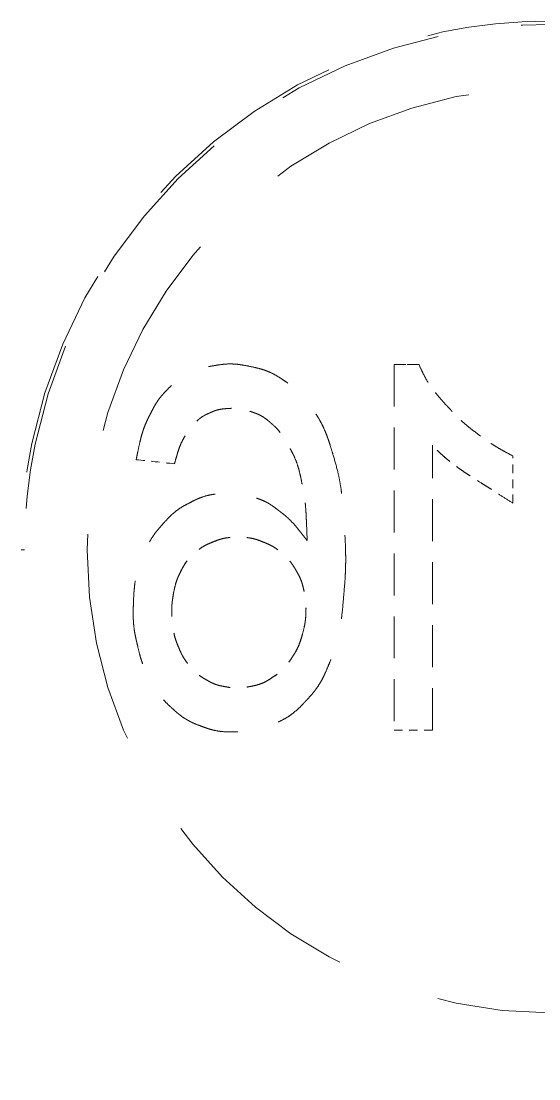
# Model space of a CAD drawing. Header units: millimetres. Extents: x 2742 to 8552, y -10326 to 2528.
# Drawn here: x 4321.88 to 4329.72, y -859.95 to -843.95 of the extents above; entities that cross this region are included whole.
import ezdxf

# ---------------------------------------------------------------- set-up
doc = ezdxf.new("R2010")
doc.units = ezdxf.units.MM
doc.linetypes.add('HIDDEN', pattern=[9.525, 6.35, -3.175])
doc.layers.add('110', color=7, linetype='Continuous', true_color=0xffffff)

msp = doc.modelspace()

# ---------------------------------------------------------------- linework, layer by layer
at = {"layer": '110', "color": 8, "linetype": 'HIDDEN', "lineweight": 18, "ltscale": 0.001}
msp.add_line((4321.934, -851.952), (4321.884, -851.952), dxfattribs=at)
at = {"layer": '110', "color": 8, "linetype": 'HIDDEN', "lineweight": 18, "ltscale": 0.5}
msp.add_circle((4329.884, -851.952), 7, dxfattribs=at)
msp.add_arc((4329.884, -851.952), 8, 270, 180, dxfattribs=at)
at = {"layer": '110', "color": 8, "linetype": 'HIDDEN', "lineweight": 18, "ltscale": 0.4}
msp.add_arc((4329.884, -851.952), 7.95, 270, 180, dxfattribs=at)
at = {"layer": '110', "color": 8, "linetype": 'HIDDEN', "lineweight": 18, "ltscale": 0.2}
for knots in [[0, 0, 0, 0, 0.007813, 0.007813, 0.015625, 0.015625, 0.019531, 0.019531, 0.023438, 0.023438, 0.027344, 0.027344, 0.03125, 0.03125, 0.035156, 0.035156, 0.039063, 0.039063, 0.042969, 0.042969, 0.046875, 0.046875, 0.050781, 0.054688, 0.054688, 0.058594, 0.058594, 0.0625, 0.0625, 0.066406, 0.066406, 0.070313, 0.070313, 0.078125, 0.078125, 0.082031, 0.082031, 0.085938, 0.085938, 0.09375, 0.09375, 0.097656, 0.097656, 0.101563, 0.101563, 0.105469, 0.105469, 0.109375, 0.109375, 0.113281, 0.113281, 0.117188, 0.117188, 0.121094, 0.121094, 0.125, 0.125, 0.132813, 0.132813, 0.140625, 0.140625, 0.144531, 0.144531, 0.148438, 0.148438, 0.15625, 0.15625, 0.164063, 0.164063, 0.167969, 0.167969, 0.171875, 0.175781, 0.175781, 0.179688, 0.179688, 0.1875, 0.1875, 0.191406, 0.191406, 0.195313, 0.195313, 0.203125, 0.203125, 0.210938, 0.210938, 0.21875, 0.21875, 0.222656, 0.222656, 0.226563, 0.226563, 0.230469, 0.230469, 0.234375, 0.234375, 0.242188, 0.242188, 0.246094, 0.246094, 0.25, 0.25, 0.257813, 0.257813, 0.261719, 0.261719, 0.265625, 0.265625, 0.273438, 0.273438, 0.28125, 0.28125, 0.296875, 0.296875, 0.304688, 0.304688, 0.3125, 0.3125, 0.320313, 0.320313, 0.328125, 0.328125, 0.34375, 0.34375, 0.359375, 0.359375, 0.367188, 0.367188, 0.375, 0.375, 0.382813, 0.382813, 0.390625, 0.390625, 0.40625, 0.40625, 0.421875, 0.421875, 0.4375, 0.4375, 0.441406, 0.441406, 0.445313, 0.445313, 0.453125, 0.453125, 0.460938, 0.460938, 0.46875, 0.46875, 0.476563, 0.476563, 0.480469, 0.480469, 0.484375, 0.484375, 0.492188, 0.492188, 0.496094, 0.496094, 0.5, 0.5, 0.507813, 0.507813, 0.511719, 0.511719, 0.515625, 0.515625, 0.523438, 0.523438, 0.53125, 0.539063, 0.539063, 0.546875, 0.546875, 0.550781, 0.550781, 0.554688, 0.554688, 0.5625, 0.5625, 0.566406, 0.566406, 0.570313, 0.570313, 0.578125, 0.578125, 0.585938, 0.589844, 0.589844, 0.59375, 0.59375, 0.601563, 0.601563, 0.609375, 0.609375, 0.613281, 0.613281, 0.617188, 0.621094, 0.621094, 0.625, 0.625, 0.632813, 0.632813, 0.640625, 0.640625, 0.644531, 0.644531, 0.648438, 0.648438, 0.652344, 0.652344, 0.65625, 0.65625, 0.664063, 0.664063, 0.671875, 0.671875, 0.675781, 0.675781, 0.679688, 0.679688, 0.683594, 0.683594, 0.6875, 0.6875, 0.695313, 0.703125, 0.703125, 0.707031, 0.707031, 0.710938, 0.710938, 0.71875, 0.71875, 0.722656, 0.722656, 0.726563, 0.730469, 0.730469, 0.734375, 0.734375, 0.742188, 0.742188, 0.746094, 0.746094, 0.75, 0.75, 0.757813, 0.757813, 0.765625, 0.765625, 0.769531, 0.769531, 0.773438, 0.773438, 0.78125, 0.78125, 0.789063, 0.789063, 0.796875, 0.796875, 0.800781, 0.800781, 0.804688, 0.804688, 0.8125, 0.8125, 0.820313, 0.820313, 0.824219, 0.824219, 0.828125, 0.828125, 0.835938, 0.835938, 0.84375, 0.84375, 0.847656, 0.847656, 0.851563, 0.851563, 0.859375, 0.859375, 0.867188, 0.867188, 0.871094, 0.871094, 0.875, 0.875, 0.878906, 0.878906, 0.882813, 0.882813, 0.890625, 0.894531, 0.894531, 0.898438, 0.898438, 0.902344, 0.902344, 0.90625, 0.90625, 0.910156, 0.910156, 0.914063, 0.914063, 0.921875, 0.921875, 0.929688, 0.929688, 0.933594, 0.933594, 0.9375, 0.941406, 0.941406, 0.945313, 0.945313, 0.953125, 0.953125, 0.957031, 0.957031, 0.960938, 0.960938, 0.964844, 0.964844, 0.96875, 0.96875, 0.972656, 0.972656, 0.976563, 0.976563, 0.984375, 0.984375, 0.992188, 0.992188, 1, 1, 1, 1], [0, 0, 0, 0, 0.007813, 0.007813, 0.015625, 0.015625, 0.019531, 0.019531, 0.023438, 0.023438, 0.027344, 0.027344, 0.03125, 0.03125, 0.035156, 0.035156, 0.039063, 0.039063, 0.042969, 0.042969, 0.046875, 0.046875, 0.050781, 0.054688, 0.054688, 0.058594, 0.058594, 0.0625, 0.0625, 0.066406, 0.066406, 0.070313, 0.070313, 0.078125, 0.078125, 0.082031, 0.082031, 0.085938, 0.085938, 0.09375, 0.09375, 0.097656, 0.097656, 0.101563, 0.101563, 0.105469, 0.105469, 0.109375, 0.109375, 0.113281, 0.113281, 0.117188, 0.117188, 0.121094, 0.121094, 0.125, 0.125, 0.132813, 0.132813, 0.140625, 0.140625, 0.144531, 0.144531, 0.148438, 0.148438, 0.15625, 0.15625, 0.164063, 0.164063, 0.167969, 0.167969, 0.171875, 0.175781, 0.175781, 0.179688, 0.179688, 0.1875, 0.1875, 0.191406, 0.191406, 0.195313, 0.195313, 0.203125, 0.203125, 0.210938, 0.210938, 0.21875, 0.21875, 0.222656, 0.222656, 0.226563, 0.226563, 0.230469, 0.230469, 0.234375, 0.234375, 0.242188, 0.242188, 0.246094, 0.246094, 0.25, 0.25, 0.257813, 0.257813, 0.261719, 0.261719, 0.265625, 0.265625, 0.273438, 0.273438, 0.28125, 0.28125, 0.296875, 0.296875, 0.304688, 0.304688, 0.3125, 0.3125, 0.320313, 0.320313, 0.328125, 0.328125, 0.34375, 0.34375, 0.359375, 0.359375, 0.367188, 0.367188, 0.375, 0.375, 0.382813, 0.382813, 0.390625, 0.390625, 0.40625, 0.40625, 0.421875, 0.421875, 0.4375, 0.4375, 0.441406, 0.441406, 0.445313, 0.445313, 0.453125, 0.453125, 0.460938, 0.460938, 0.46875, 0.46875, 0.476563, 0.476563, 0.480469, 0.480469, 0.484375, 0.484375, 0.492188, 0.492188, 0.496094, 0.496094, 0.5, 0.5, 0.507813, 0.507813, 0.511719, 0.511719, 0.515625, 0.515625, 0.523438, 0.523438, 0.53125, 0.539063, 0.539063, 0.546875, 0.546875, 0.550781, 0.550781, 0.554688, 0.554688, 0.5625, 0.5625, 0.566406, 0.566406, 0.570313, 0.570313, 0.578125, 0.578125, 0.585938, 0.589844, 0.589844, 0.59375, 0.59375, 0.601563, 0.601563, 0.609375, 0.609375, 0.613281, 0.613281, 0.617188, 0.621094, 0.621094, 0.625, 0.625, 0.632812, 0.632812, 0.640625, 0.640625, 0.644531, 0.644531, 0.648437, 0.648437, 0.652344, 0.652344, 0.65625, 0.65625, 0.664063, 0.664063, 0.671875, 0.671875, 0.675781, 0.675781, 0.679688, 0.679688, 0.683594, 0.683594, 0.6875, 0.6875, 0.695313, 0.703125, 0.703125, 0.707031, 0.707031, 0.710938, 0.710938, 0.71875, 0.71875, 0.722656, 0.722656, 0.726563, 0.730469, 0.730469, 0.734375, 0.734375, 0.742188, 0.742188, 0.746094, 0.746094, 0.75, 0.75, 0.757813, 0.757813, 0.765625, 0.765625, 0.769531, 0.769531, 0.773438, 0.773438, 0.78125, 0.78125, 0.789062, 0.789062, 0.796875, 0.796875, 0.800781, 0.800781, 0.804687, 0.804687, 0.8125, 0.8125, 0.820312, 0.820312, 0.824219, 0.824219, 0.828125, 0.828125, 0.835937, 0.835937, 0.84375, 0.84375, 0.847656, 0.847656, 0.851562, 0.851562, 0.859375, 0.859375, 0.867187, 0.867187, 0.871094, 0.871094, 0.875, 0.875, 0.878906, 0.878906, 0.882812, 0.882812, 0.890625, 0.894531, 0.894531, 0.898437, 0.898437, 0.902344, 0.902344, 0.90625, 0.90625, 0.910156, 0.910156, 0.914062, 0.914062, 0.921875, 0.921875, 0.929687, 0.929687, 0.933594, 0.933594, 0.9375, 0.941406, 0.941406, 0.945312, 0.945312, 0.953125, 0.953125, 0.957031, 0.957031, 0.960937, 0.960937, 0.964844, 0.964844, 0.96875, 0.96875, 0.972656, 0.972656, 0.976563, 0.976563, 0.984375, 0.984375, 0.992188, 0.992188, 1, 1, 1, 1]]:
    msp.add_open_spline([(4323.625, -850.587), (4323.634, -850.543), (4323.643, -850.499), (4323.661, -850.411), (4323.671, -850.367), (4323.687, -850.301), (4323.692, -850.279), (4323.703, -850.235), (4323.709, -850.214), (4323.722, -850.171), (4323.729, -850.149), (4323.743, -850.107), (4323.751, -850.086), (4323.768, -850.045), (4323.776, -850.025), (4323.795, -849.985), (4323.804, -849.965), (4323.824, -849.925), (4323.834, -849.906), (4323.854, -849.866), (4323.865, -849.847), (4323.885, -849.807), (4323.906, -849.769), (4323.929, -849.731), (4323.954, -849.694), (4323.967, -849.675), (4323.993, -849.64), (4324.007, -849.623), (4324.036, -849.59), (4324.051, -849.574), (4324.081, -849.543), (4324.096, -849.527), (4324.141, -849.481), (4324.172, -849.45), (4324.222, -849.408), (4324.239, -849.395), (4324.274, -849.37), (4324.292, -849.358), (4324.346, -849.325), (4324.383, -849.306), (4324.439, -849.279), (4324.458, -849.269), (4324.496, -849.251), (4324.514, -849.243), (4324.552, -849.226), (4324.572, -849.219), (4324.611, -849.206), (4324.63, -849.2), (4324.67, -849.189), (4324.69, -849.184), (4324.73, -849.176), (4324.75, -849.173), (4324.791, -849.166), (4324.811, -849.163), (4324.851, -849.156), (4324.871, -849.153), (4324.932, -849.144), (4324.972, -849.14), (4325.052, -849.137), (4325.092, -849.138), (4325.152, -849.142), (4325.172, -849.144), (4325.211, -849.15), (4325.231, -849.153), (4325.289, -849.163), (4325.328, -849.171), (4325.405, -849.187), (4325.443, -849.195), (4325.5, -849.21), (4325.519, -849.215), (4325.556, -849.227), (4325.593, -849.239), (4325.629, -849.254), (4325.665, -849.27), (4325.683, -849.278), (4325.735, -849.305), (4325.769, -849.325), (4325.818, -849.357), (4325.834, -849.367), (4325.866, -849.389), (4325.882, -849.399), (4325.931, -849.432), (4325.962, -849.454), (4326.024, -849.501), (4326.053, -849.527), (4326.109, -849.582), (4326.136, -849.611), (4326.174, -849.657), (4326.187, -849.673), (4326.211, -849.705), (4326.223, -849.721), (4326.246, -849.753), (4326.258, -849.769), (4326.282, -849.802), (4326.293, -849.818), (4326.328, -849.867), (4326.351, -849.901), (4326.383, -849.952), (4326.394, -849.969), (4326.414, -850.005), (4326.424, -850.023), (4326.452, -850.077), (4326.47, -850.115), (4326.494, -850.173), (4326.502, -850.193), (4326.517, -850.232), (4326.524, -850.252), (4326.545, -850.312), (4326.558, -850.353), (4326.583, -850.434), (4326.596, -850.475), (4326.633, -850.598), (4326.657, -850.681), (4326.688, -850.808), (4326.697, -850.851), (4326.714, -850.939), (4326.721, -850.983), (4326.734, -851.072), (4326.74, -851.117), (4326.749, -851.207), (4326.754, -851.252), (4326.765, -851.388), (4326.771, -851.479), (4326.783, -851.662), (4326.789, -851.754), (4326.795, -851.892), (4326.797, -851.938), (4326.798, -852.031), (4326.799, -852.077), (4326.798, -852.17), (4326.797, -852.217), (4326.793, -852.309), (4326.791, -852.355), (4326.782, -852.491), (4326.774, -852.582), (4326.758, -852.762), (4326.751, -852.851), (4326.73, -853.029), (4326.717, -853.117), (4326.696, -853.226), (4326.691, -853.247), (4326.681, -853.29), (4326.676, -853.311), (4326.659, -853.374), (4326.646, -853.416), (4326.618, -853.496), (4326.603, -853.536), (4326.572, -853.614), (4326.556, -853.653), (4326.524, -853.73), (4326.508, -853.769), (4326.482, -853.826), (4326.474, -853.845), (4326.455, -853.883), (4326.446, -853.901), (4326.416, -853.956), (4326.395, -853.99), (4326.361, -854.04), (4326.349, -854.057), (4326.325, -854.089), (4326.312, -854.104), (4326.274, -854.15), (4326.247, -854.179), (4326.207, -854.223), (4326.193, -854.238), (4326.166, -854.267), (4326.152, -854.281), (4326.111, -854.324), (4326.082, -854.352), (4326.023, -854.404), (4325.962, -854.453), (4325.897, -854.494), (4325.828, -854.53), (4325.793, -854.547), (4325.739, -854.57), (4325.721, -854.577), (4325.685, -854.592), (4325.667, -854.6), (4325.612, -854.622), (4325.576, -854.636), (4325.52, -854.655), (4325.502, -854.661), (4325.464, -854.671), (4325.445, -854.676), (4325.388, -854.688), (4325.35, -854.694), (4325.272, -854.702), (4325.212, -854.704), (4325.152, -854.704), (4325.112, -854.704), (4325.092, -854.704), (4325.032, -854.704), (4324.992, -854.703), (4324.912, -854.698), (4324.872, -854.693), (4324.813, -854.681), (4324.793, -854.677), (4324.754, -854.666), (4324.714, -854.655), (4324.675, -854.641), (4324.636, -854.627), (4324.616, -854.619), (4324.557, -854.598), (4324.518, -854.583), (4324.442, -854.548), (4324.406, -854.528), (4324.352, -854.494), (4324.334, -854.483), (4324.299, -854.457), (4324.282, -854.444), (4324.248, -854.416), (4324.232, -854.402), (4324.199, -854.373), (4324.182, -854.358), (4324.133, -854.313), (4324.101, -854.284), (4324.04, -854.22), (4324.012, -854.186), (4323.973, -854.133), (4323.96, -854.114), (4323.935, -854.077), (4323.923, -854.058), (4323.9, -854.019), (4323.888, -853.999), (4323.865, -853.961), (4323.854, -853.941), (4323.82, -853.883), (4323.776, -853.804), (4323.741, -853.721), (4323.718, -853.658), (4323.71, -853.637), (4323.697, -853.594), (4323.69, -853.572), (4323.672, -853.507), (4323.662, -853.463), (4323.646, -853.396), (4323.641, -853.374), (4323.63, -853.33), (4323.62, -853.286), (4323.611, -853.241), (4323.603, -853.197), (4323.599, -853.175), (4323.59, -853.108), (4323.586, -853.063), (4323.582, -852.997), (4323.581, -852.974), (4323.58, -852.93), (4323.581, -852.907), (4323.581, -852.84), (4323.583, -852.795), (4323.586, -852.706), (4323.588, -852.661), (4323.592, -852.594), (4323.594, -852.572), (4323.598, -852.527), (4323.6, -852.504), (4323.609, -852.437), (4323.616, -852.394), (4323.635, -852.307), (4323.646, -852.265), (4323.674, -852.182), (4323.689, -852.141), (4323.714, -852.08), (4323.723, -852.06), (4323.74, -852.02), (4323.748, -852), (4323.774, -851.939), (4323.792, -851.899), (4323.831, -851.822), (4323.853, -851.785), (4323.888, -851.732), (4323.9, -851.715), (4323.925, -851.681), (4323.939, -851.664), (4323.979, -851.615), (4324.007, -851.584), (4324.064, -851.521), (4324.092, -851.489), (4324.136, -851.444), (4324.151, -851.43), (4324.182, -851.402), (4324.198, -851.388), (4324.246, -851.35), (4324.279, -851.326), (4324.349, -851.283), (4324.385, -851.264), (4324.44, -851.236), (4324.458, -851.227), (4324.494, -851.208), (4324.512, -851.199), (4324.549, -851.182), (4324.568, -851.174), (4324.605, -851.159), (4324.624, -851.152), (4324.68, -851.133), (4324.738, -851.119), (4324.797, -851.11), (4324.837, -851.105), (4324.857, -851.103), (4324.896, -851.1), (4324.916, -851.098), (4324.956, -851.095), (4324.976, -851.093), (4325.015, -851.091), (4325.035, -851.09), (4325.074, -851.09), (4325.094, -851.091), (4325.153, -851.094), (4325.192, -851.1), (4325.269, -851.116), (4325.308, -851.127), (4325.365, -851.143), (4325.385, -851.149), (4325.423, -851.16), (4325.461, -851.172), (4325.498, -851.185), (4325.536, -851.2), (4325.554, -851.208), (4325.608, -851.234), (4325.643, -851.254), (4325.695, -851.288), (4325.711, -851.3), (4325.745, -851.325), (4325.761, -851.338), (4325.794, -851.363), (4325.811, -851.376), (4325.843, -851.401), (4325.86, -851.414), (4325.892, -851.44), (4325.907, -851.454), (4325.938, -851.482), (4325.953, -851.497), (4325.998, -851.542), (4326.026, -851.573), (4326.081, -851.639), (4326.108, -851.673), (4326.162, -851.741), (4326.188, -851.775), (4326.215, -851.81)], degree=3, knots=knots, dxfattribs=at)
at = {"layer": '110', "color": 8, "linetype": 'HIDDEN', "lineweight": 18, "ltscale": 0.01}
msp.add_open_spline([(4327.531, -849.146), (4327.656, -849.146), (4327.781, -849.146), (4327.908, -849.146)], degree=3, dxfattribs=at)
msp.add_open_spline([(4327.908, -849.146), (4327.844, -849.146), (4327.781, -849.146), (4327.656, -849.146), (4327.593, -849.146), (4327.531, -849.146)], degree=3, knots=[0, 0, 0, 0, 0.5, 0.5, 1, 1, 1, 1], dxfattribs=at)
at = {"layer": '110', "color": 8, "linetype": 'HIDDEN', "lineweight": 18, "ltscale": 0.1}
for points, knots in [([(4327.531, -849.146), (4327.531, -849.256), (4327.531, -849.366), (4327.531, -849.588), (4327.531, -849.699), (4327.531, -849.924), (4327.531, -850.037), (4327.531, -850.265), (4327.531, -850.379), (4327.531, -850.724), (4327.531, -850.956), (4327.531, -851.31), (4327.531, -851.429), (4327.531, -851.67), (4327.531, -851.791), (4327.531, -851.944), (4327.531, -851.975), (4327.531, -852.036), (4327.531, -852.067), (4327.531, -852.158), (4327.531, -852.218), (4327.531, -852.399), (4327.531, -852.518), (4327.531, -852.872), (4327.531, -853.103), (4327.531, -853.447), (4327.531, -853.674), (4327.531, -853.899), (4327.531, -854.123), (4327.531, -854.235), (4327.531, -854.457), (4327.531, -854.567), (4327.531, -854.677)], [0, 0, 0, 0, 0.0625, 0.0625, 0.125, 0.125, 0.1875, 0.1875, 0.25, 0.25, 0.375, 0.375, 0.4375, 0.4375, 0.5, 0.5, 0.515625, 0.515625, 0.53125, 0.53125, 0.5625, 0.5625, 0.625, 0.625, 0.75, 0.75, 0.8125, 0.875, 0.875, 0.9375, 0.9375, 1, 1, 1, 1]), ([(4327.531, -849.146), (4327.531, -849.256), (4327.531, -849.366), (4327.531, -849.587), (4327.531, -849.698), (4327.531, -849.866), (4327.531, -849.923), (4327.531, -850.036), (4327.531, -850.092), (4327.531, -850.263), (4327.531, -850.377), (4327.531, -850.722), (4327.531, -850.954), (4327.531, -851.308), (4327.531, -851.427), (4327.531, -851.667), (4327.531, -851.788), (4327.531, -851.941), (4327.531, -851.971), (4327.531, -852.032), (4327.531, -852.063), (4327.531, -852.154), (4327.531, -852.214), (4327.531, -852.395), (4327.531, -852.514), (4327.531, -852.868), (4327.531, -853.1), (4327.531, -853.445), (4327.531, -853.559), (4327.531, -853.786), (4327.531, -853.898), (4327.531, -854.123), (4327.531, -854.235), (4327.531, -854.457), (4327.531, -854.567), (4327.531, -854.677)], [0, 0, 0, 0, 0.0625, 0.0625, 0.125, 0.125, 0.15625, 0.15625, 0.1875, 0.1875, 0.25, 0.25, 0.375, 0.375, 0.4375, 0.4375, 0.5, 0.5, 0.515625, 0.515625, 0.53125, 0.53125, 0.5625, 0.5625, 0.625, 0.625, 0.75, 0.75, 0.8125, 0.8125, 0.875, 0.875, 0.9375, 0.9375, 1, 1, 1, 1]), ([(4328.114, -854.677), (4328.114, -854.593), (4328.114, -854.508), (4328.114, -854.338), (4328.114, -854.253), (4328.114, -853.996), (4328.114, -853.824), (4328.114, -853.563), (4328.114, -853.475), (4328.114, -853.299), (4328.114, -853.21), (4328.114, -853.031), (4328.114, -852.941), (4328.114, -852.804), (4328.114, -852.758), (4328.114, -852.665), (4328.114, -852.619), (4328.114, -852.48), (4328.114, -852.387), (4328.114, -852.2), (4328.114, -852.107), (4328.114, -851.919), (4328.114, -851.825), (4328.114, -851.684), (4328.114, -851.637), (4328.114, -851.566), (4328.114, -851.542), (4328.114, -851.495), (4328.114, -851.472), (4328.114, -851.261), (4328.114, -851.079), (4328.114, -850.809), (4328.114, -850.72), (4328.114, -850.543), (4328.114, -850.456), (4328.114, -850.368)], [0, 0, 0, 0, 0.0625, 0.0625, 0.125, 0.125, 0.25, 0.25, 0.3125, 0.3125, 0.375, 0.375, 0.4375, 0.4375, 0.46875, 0.46875, 0.5, 0.5, 0.5625, 0.5625, 0.625, 0.625, 0.6875, 0.6875, 0.71875, 0.71875, 0.734375, 0.734375, 0.75, 0.75, 0.875, 0.875, 0.9375, 0.9375, 1, 1, 1, 1]), ([(4328.114, -854.677), (4328.114, -854.508), (4328.114, -854.339), (4328.114, -854.082), (4328.114, -853.996), (4328.114, -853.823), (4328.114, -853.736), (4328.114, -853.562), (4328.114, -853.474), (4328.114, -853.298), (4328.114, -853.12), (4328.114, -852.94), (4328.114, -852.758), (4328.114, -852.666), (4328.114, -852.55), (4328.114, -852.526), (4328.114, -852.48), (4328.114, -852.456), (4328.114, -852.385), (4328.114, -852.338), (4328.114, -852.197), (4328.114, -852.103), (4328.114, -851.916), (4328.114, -851.822), (4328.114, -851.635), (4328.114, -851.542), (4328.114, -851.402), (4328.114, -851.355), (4328.114, -851.285), (4328.114, -851.262), (4328.114, -851.215), (4328.114, -851.1), (4328.114, -850.986), (4328.114, -850.807), (4328.114, -850.718), (4328.114, -850.542), (4328.114, -850.455), (4328.114, -850.368)], [0, 0, 0, 0, 0.125, 0.125, 0.1875, 0.1875, 0.25, 0.25, 0.3125, 0.3125, 0.375, 0.4375, 0.4375, 0.5, 0.5, 0.515625, 0.515625, 0.53125, 0.53125, 0.5625, 0.5625, 0.625, 0.625, 0.6875, 0.6875, 0.75, 0.75, 0.78125, 0.78125, 0.796875, 0.796875, 0.8125, 0.875, 0.875, 0.9375, 0.9375, 1, 1, 1, 1])]:
    msp.add_open_spline(points, degree=3, knots=knots, dxfattribs=at)
at = {"layer": '110', "color": 8, "linetype": 'HIDDEN', "lineweight": 18, "ltscale": 0.06}
msp.add_open_spline([(4329.328, -850.528), (4329.289, -850.508), (4329.25, -850.487), (4329.173, -850.446), (4329.136, -850.424), (4329.08, -850.391), (4329.062, -850.38), (4329.025, -850.357), (4329.007, -850.346), (4328.954, -850.31), (4328.919, -850.286), (4328.85, -850.236), (4328.816, -850.211), (4328.749, -850.16), (4328.715, -850.135), (4328.649, -850.082), (4328.617, -850.055), (4328.555, -850), (4328.525, -849.971), (4328.465, -849.913), (4328.422, -849.867), (4328.38, -849.822), (4328.351, -849.792), (4328.337, -849.777), (4328.294, -849.731), (4328.266, -849.7), (4328.212, -849.638), (4328.185, -849.606), (4328.145, -849.558), (4328.133, -849.542), (4328.108, -849.509), (4328.095, -849.492), (4328.06, -849.441), (4328.038, -849.405), (4327.998, -849.333), (4327.978, -849.297), (4327.942, -849.222), (4327.924, -849.184), (4327.908, -849.146)], degree=3, knots=[0, 0, 0, 0, 0.0625, 0.0625, 0.125, 0.125, 0.15625, 0.15625, 0.1875, 0.1875, 0.25, 0.25, 0.3125, 0.3125, 0.375, 0.375, 0.4375, 0.4375, 0.5, 0.5, 0.5625, 0.59375, 0.59375, 0.625, 0.625, 0.6875, 0.6875, 0.75, 0.75, 0.78125, 0.78125, 0.8125, 0.8125, 0.875, 0.875, 0.9375, 0.9375, 1, 1, 1, 1], dxfattribs=at)
at = {"layer": '110', "color": 8, "linetype": 'HIDDEN', "lineweight": 18, "ltscale": 0.09}
msp.add_open_spline([(4326.215, -851.81), (4326.212, -851.722), (4326.209, -851.634), (4326.203, -851.503), (4326.201, -851.459), (4326.197, -851.372), (4326.194, -851.328), (4326.186, -851.242), (4326.181, -851.199), (4326.17, -851.114), (4326.163, -851.071), (4326.146, -850.988), (4326.137, -850.947), (4326.12, -850.864), (4326.111, -850.822), (4326.096, -850.761), (4326.091, -850.741), (4326.08, -850.702), (4326.074, -850.682), (4326.055, -850.624), (4326.04, -850.587), (4326.008, -850.514), (4325.99, -850.479), (4325.962, -850.427), (4325.952, -850.41), (4325.933, -850.375), (4325.923, -850.358), (4325.893, -850.307), (4325.874, -850.273), (4325.831, -850.208), (4325.809, -850.177), (4325.773, -850.133), (4325.76, -850.119), (4325.734, -850.093), (4325.72, -850.08), (4325.692, -850.054), (4325.678, -850.042), (4325.65, -850.017), (4325.635, -850.005), (4325.607, -849.981), (4325.592, -849.969), (4325.562, -849.948), (4325.547, -849.938), (4325.515, -849.92), (4325.499, -849.912), (4325.466, -849.896), (4325.45, -849.89), (4325.415, -849.877), (4325.398, -849.871), (4325.364, -849.859), (4325.346, -849.853), (4325.311, -849.842), (4325.294, -849.837), (4325.258, -849.827), (4325.24, -849.823), (4325.186, -849.812), (4325.15, -849.808), (4325.076, -849.808), (4325.038, -849.81), (4324.982, -849.814), (4324.963, -849.816), (4324.925, -849.82), (4324.907, -849.823), (4324.87, -849.83), (4324.851, -849.835), (4324.814, -849.847), (4324.796, -849.854), (4324.769, -849.866), (4324.759, -849.87), (4324.741, -849.878), (4324.732, -849.882), (4324.705, -849.894), (4324.687, -849.902), (4324.652, -849.921), (4324.634, -849.931), (4324.609, -849.948), (4324.601, -849.954), (4324.585, -849.966), (4324.577, -849.973), (4324.561, -849.987), (4324.553, -849.994), (4324.538, -850.008), (4324.53, -850.015), (4324.507, -850.037), (4324.492, -850.051), (4324.463, -850.082), (4324.449, -850.098), (4324.424, -850.132), (4324.412, -850.15), (4324.389, -850.187), (4324.378, -850.206), (4324.356, -850.243), (4324.345, -850.262), (4324.325, -850.3), (4324.315, -850.32), (4324.297, -850.359), (4324.289, -850.379), (4324.274, -850.42), (4324.267, -850.44), (4324.254, -850.481), (4324.248, -850.502), (4324.229, -850.564), (4324.217, -850.606), (4324.206, -850.648)], degree=3, knots=[0, 0, 0, 0, 0.0625, 0.0625, 0.09375, 0.09375, 0.125, 0.125, 0.15625, 0.15625, 0.1875, 0.1875, 0.21875, 0.21875, 0.25, 0.25, 0.265625, 0.265625, 0.28125, 0.28125, 0.3125, 0.3125, 0.34375, 0.34375, 0.359375, 0.359375, 0.375, 0.375, 0.40625, 0.40625, 0.4375, 0.4375, 0.453125, 0.453125, 0.46875, 0.46875, 0.484375, 0.484375, 0.5, 0.5, 0.515625, 0.515625, 0.53125, 0.53125, 0.546875, 0.546875, 0.5625, 0.5625, 0.578125, 0.578125, 0.59375, 0.59375, 0.609375, 0.609375, 0.625, 0.625, 0.65625, 0.65625, 0.6875, 0.6875, 0.703125, 0.703125, 0.71875, 0.71875, 0.734375, 0.734375, 0.75, 0.75, 0.757813, 0.757813, 0.765625, 0.765625, 0.78125, 0.78125, 0.796875, 0.796875, 0.804688, 0.804688, 0.8125, 0.8125, 0.820313, 0.820313, 0.828125, 0.828125, 0.84375, 0.84375, 0.859375, 0.859375, 0.875, 0.875, 0.890625, 0.890625, 0.90625, 0.90625, 0.921875, 0.921875, 0.9375, 0.9375, 0.953125, 0.953125, 0.96875, 0.96875, 1, 1, 1, 1], dxfattribs=at)
msp.add_open_spline([(4326.215, -851.81), (4326.212, -851.722), (4326.209, -851.634), (4326.203, -851.503), (4326.201, -851.459), (4326.197, -851.372), (4326.194, -851.328), (4326.186, -851.242), (4326.181, -851.199), (4326.17, -851.114), (4326.163, -851.071), (4326.146, -850.988), (4326.137, -850.947), (4326.12, -850.864), (4326.111, -850.822), (4326.096, -850.761), (4326.091, -850.741), (4326.08, -850.702), (4326.074, -850.682), (4326.055, -850.624), (4326.04, -850.587), (4326.008, -850.514), (4325.99, -850.479), (4325.962, -850.427), (4325.952, -850.41), (4325.933, -850.375), (4325.923, -850.358), (4325.893, -850.307), (4325.874, -850.273), (4325.831, -850.208), (4325.809, -850.177), (4325.773, -850.133), (4325.76, -850.119), (4325.734, -850.093), (4325.72, -850.08), (4325.692, -850.054), (4325.678, -850.042), (4325.65, -850.017), (4325.635, -850.005), (4325.607, -849.981), (4325.592, -849.969), (4325.562, -849.948), (4325.547, -849.938), (4325.515, -849.92), (4325.499, -849.912), (4325.466, -849.896), (4325.45, -849.89), (4325.415, -849.877), (4325.398, -849.871), (4325.364, -849.859), (4325.346, -849.853), (4325.311, -849.842), (4325.294, -849.837), (4325.258, -849.827), (4325.24, -849.823), (4325.186, -849.812), (4325.15, -849.808), (4325.076, -849.808), (4325.038, -849.81), (4324.982, -849.814), (4324.963, -849.816), (4324.925, -849.82), (4324.907, -849.823), (4324.87, -849.83), (4324.851, -849.835), (4324.814, -849.847), (4324.796, -849.854), (4324.769, -849.866), (4324.759, -849.87), (4324.741, -849.878), (4324.732, -849.882), (4324.705, -849.894), (4324.687, -849.902), (4324.652, -849.921), (4324.634, -849.931), (4324.609, -849.948), (4324.601, -849.954), (4324.585, -849.966), (4324.577, -849.973), (4324.561, -849.987), (4324.553, -849.994), (4324.538, -850.008), (4324.53, -850.015), (4324.507, -850.037), (4324.492, -850.051), (4324.463, -850.082), (4324.449, -850.098), (4324.424, -850.132), (4324.412, -850.15), (4324.389, -850.187), (4324.378, -850.206), (4324.356, -850.243), (4324.345, -850.262), (4324.325, -850.3), (4324.315, -850.32), (4324.297, -850.359), (4324.289, -850.379), (4324.274, -850.42), (4324.267, -850.44), (4324.254, -850.481), (4324.248, -850.502), (4324.229, -850.564), (4324.217, -850.606), (4324.206, -850.648)], degree=3, knots=[0, 0, 0, 0, 0.0625, 0.0625, 0.09375, 0.09375, 0.125, 0.125, 0.15625, 0.15625, 0.1875, 0.1875, 0.21875, 0.21875, 0.25, 0.25, 0.265625, 0.265625, 0.28125, 0.28125, 0.3125, 0.3125, 0.34375, 0.34375, 0.359375, 0.359375, 0.375, 0.375, 0.40625, 0.40625, 0.4375, 0.4375, 0.453125, 0.453125, 0.46875, 0.46875, 0.484375, 0.484375, 0.5, 0.5, 0.515625, 0.515625, 0.53125, 0.53125, 0.546875, 0.546875, 0.5625, 0.5625, 0.578125, 0.578125, 0.59375, 0.59375, 0.609375, 0.609375, 0.625, 0.625, 0.65625, 0.65625, 0.6875, 0.6875, 0.703125, 0.703125, 0.71875, 0.71875, 0.734375, 0.734375, 0.75, 0.75, 0.757813, 0.757813, 0.765625, 0.765625, 0.78125, 0.78125, 0.796875, 0.796875, 0.804688, 0.804688, 0.8125, 0.8125, 0.820313, 0.820313, 0.828125, 0.828125, 0.84375, 0.84375, 0.859375, 0.859375, 0.875, 0.875, 0.890625, 0.890625, 0.90625, 0.90625, 0.921875, 0.921875, 0.9375, 0.9375, 0.953125, 0.953125, 0.96875, 0.96875, 1, 1, 1, 1], dxfattribs=at)
at = {"layer": '110', "color": 8, "linetype": 'HIDDEN', "lineweight": 18, "ltscale": 0.04}
msp.add_open_spline([(4329.328, -851.242), (4329.274, -851.208), (4329.221, -851.174), (4329.115, -851.107), (4329.063, -851.073), (4328.983, -851.022), (4328.957, -851.005), (4328.904, -850.972), (4328.877, -850.955), (4328.798, -850.904), (4328.745, -850.871), (4328.667, -850.82), (4328.64, -850.803), (4328.588, -850.769), (4328.562, -850.752), (4328.511, -850.715), (4328.486, -850.697), (4328.436, -850.659), (4328.412, -850.641), (4328.362, -850.603), (4328.338, -850.583), (4328.291, -850.542), (4328.268, -850.521), (4328.222, -850.48), (4328.199, -850.459), (4328.155, -850.415), (4328.134, -850.392), (4328.114, -850.368)], degree=3, knots=[0, 0, 0, 0, 0.125, 0.125, 0.25, 0.25, 0.3125, 0.3125, 0.375, 0.375, 0.5, 0.5, 0.5625, 0.5625, 0.625, 0.625, 0.6875, 0.6875, 0.75, 0.75, 0.8125, 0.8125, 0.875, 0.875, 0.9375, 0.9375, 1, 1, 1, 1], dxfattribs=at)
at = {"layer": '110', "color": 8, "linetype": 'HIDDEN', "lineweight": 18, "ltscale": 0.02}
for points, knots in [([(4329.328, -851.242), (4329.328, -851.181), (4329.328, -851.121), (4329.328, -851.001), (4329.328, -850.942), (4329.328, -850.763), (4329.328, -850.646), (4329.328, -850.528)], [0, 0, 0, 0, 0.25, 0.25, 0.5, 0.5, 1, 1, 1, 1]), ([(4329.328, -851.242), (4329.328, -851.181), (4329.328, -851.121), (4329.328, -851.001), (4329.328, -850.942), (4329.328, -850.763), (4329.328, -850.646), (4329.328, -850.528)], [0, 0, 0, 0, 0.25, 0.25, 0.5, 0.5, 1, 1, 1, 1]), ([(4327.531, -854.677), (4327.627, -854.677), (4327.724, -854.677), (4327.918, -854.677), (4328.016, -854.677), (4328.114, -854.677)], [0, 0, 0, 0, 0.5, 0.5, 1, 1, 1, 1]), ([(4328.114, -854.677), (4328.065, -854.677), (4328.016, -854.677), (4327.918, -854.677), (4327.772, -854.677), (4327.627, -854.677), (4327.531, -854.677)], [0, 0, 0, 0, 0.25, 0.25, 0.5, 1, 1, 1, 1])]:
    msp.add_open_spline(points, degree=3, knots=knots, dxfattribs=at)
msp.add_open_spline([(4324.206, -850.648), (4324.012, -850.627), (4323.818, -850.607), (4323.625, -850.587)], degree=3, dxfattribs=at)
at = {"layer": '110', "color": 8, "linetype": 'HIDDEN', "lineweight": 18, "ltscale": 0.08}
for points, knots in [([(4324.197, -852.58), (4324.204, -852.542), (4324.212, -852.505), (4324.228, -852.449), (4324.239, -852.413), (4324.253, -852.378), (4324.268, -852.344), (4324.276, -852.327), (4324.292, -852.293), (4324.301, -852.276), (4324.326, -852.226), (4324.344, -852.193), (4324.384, -852.131), (4324.406, -852.103), (4324.454, -852.05), (4324.481, -852.026), (4324.521, -851.991), (4324.535, -851.979), (4324.562, -851.956), (4324.576, -851.944), (4324.618, -851.913), (4324.647, -851.895), (4324.708, -851.863), (4324.739, -851.85), (4324.803, -851.825), (4324.834, -851.812), (4324.883, -851.795), (4324.899, -851.79), (4324.931, -851.781), (4324.948, -851.777), (4324.997, -851.768), (4325.03, -851.764), (4325.096, -851.76), (4325.129, -851.76), (4325.178, -851.76), (4325.195, -851.76), (4325.228, -851.761), (4325.244, -851.761), (4325.278, -851.762), (4325.294, -851.764), (4325.327, -851.767), (4325.359, -851.772), (4325.391, -851.778), (4325.423, -851.786), (4325.439, -851.791), (4325.486, -851.806), (4325.517, -851.819), (4325.579, -851.844), (4325.61, -851.856), (4325.656, -851.877), (4325.67, -851.885), (4325.7, -851.901), (4325.714, -851.91), (4325.742, -851.929), (4325.756, -851.938), (4325.783, -851.959), (4325.796, -851.97), (4325.822, -851.993), (4325.835, -852.004), (4325.861, -852.028), (4325.874, -852.039), (4325.899, -852.063), (4325.912, -852.076), (4325.936, -852.101), (4325.948, -852.114), (4325.97, -852.141), (4325.981, -852.156), (4326.001, -852.185), (4326.011, -852.201), (4326.03, -852.232), (4326.039, -852.248), (4326.057, -852.28), (4326.067, -852.296), (4326.085, -852.328), (4326.093, -852.344), (4326.109, -852.377), (4326.116, -852.395), (4326.129, -852.429), (4326.136, -852.447), (4326.146, -852.483), (4326.151, -852.502), (4326.16, -852.539), (4326.164, -852.558), (4326.172, -852.595), (4326.177, -852.614), (4326.184, -852.651), (4326.187, -852.67), (4326.192, -852.708), (4326.194, -852.727), (4326.197, -852.765), (4326.197, -852.784), (4326.198, -852.822), (4326.197, -852.842), (4326.197, -852.88), (4326.196, -852.899), (4326.195, -852.936), (4326.194, -852.955), (4326.191, -852.993), (4326.189, -853.011), (4326.184, -853.048), (4326.181, -853.066), (4326.17, -853.121), (4326.162, -853.156), (4326.153, -853.192)], [0, 0, 0, 0, 0.03125, 0.03125, 0.046875, 0.0625, 0.0625, 0.078125, 0.078125, 0.09375, 0.09375, 0.125, 0.125, 0.15625, 0.15625, 0.1875, 0.1875, 0.203125, 0.203125, 0.21875, 0.21875, 0.25, 0.25, 0.28125, 0.28125, 0.3125, 0.3125, 0.328125, 0.328125, 0.34375, 0.34375, 0.375, 0.375, 0.40625, 0.40625, 0.421875, 0.421875, 0.4375, 0.4375, 0.453125, 0.453125, 0.46875, 0.484375, 0.484375, 0.5, 0.5, 0.53125, 0.53125, 0.5625, 0.5625, 0.578125, 0.578125, 0.59375, 0.59375, 0.609375, 0.609375, 0.625, 0.625, 0.640625, 0.640625, 0.65625, 0.65625, 0.671875, 0.671875, 0.6875, 0.6875, 0.703125, 0.703125, 0.71875, 0.71875, 0.734375, 0.734375, 0.75, 0.75, 0.765625, 0.765625, 0.78125, 0.78125, 0.796875, 0.796875, 0.8125, 0.8125, 0.828125, 0.828125, 0.84375, 0.84375, 0.859375, 0.859375, 0.875, 0.875, 0.890625, 0.890625, 0.90625, 0.90625, 0.921875, 0.921875, 0.9375, 0.9375, 0.953125, 0.953125, 0.96875, 0.96875, 1, 1, 1, 1]), ([(4324.197, -852.58), (4324.204, -852.544), (4324.212, -852.509), (4324.226, -852.456), (4324.231, -852.439), (4324.242, -852.405), (4324.249, -852.388), (4324.262, -852.355), (4324.27, -852.339), (4324.285, -852.306), (4324.293, -852.291), (4324.318, -852.243), (4324.334, -852.211), (4324.37, -852.151), (4324.39, -852.122), (4324.424, -852.083), (4324.435, -852.07), (4324.46, -852.046), (4324.472, -852.034), (4324.498, -852.011), (4324.511, -851.999), (4324.537, -851.977), (4324.55, -851.966), (4324.577, -851.944), (4324.59, -851.933), (4324.618, -851.914), (4324.632, -851.905), (4324.661, -851.888), (4324.675, -851.88), (4324.706, -851.865), (4324.721, -851.858), (4324.752, -851.845), (4324.767, -851.839), (4324.798, -851.826), (4324.814, -851.82), (4324.86, -851.802), (4324.892, -851.791), (4324.955, -851.775), (4324.987, -851.769), (4325.036, -851.764), (4325.053, -851.763), (4325.086, -851.761), (4325.102, -851.761), (4325.135, -851.76), (4325.152, -851.76), (4325.185, -851.76), (4325.202, -851.76), (4325.251, -851.761), (4325.284, -851.762), (4325.349, -851.77), (4325.382, -851.776), (4325.43, -851.788), (4325.446, -851.793), (4325.479, -851.804), (4325.495, -851.81), (4325.526, -851.822), (4325.542, -851.829), (4325.573, -851.841), (4325.589, -851.848), (4325.62, -851.861), (4325.636, -851.868), (4325.666, -851.883), (4325.681, -851.891), (4325.711, -851.908), (4325.726, -851.917), (4325.754, -851.937), (4325.768, -851.948), (4325.796, -851.97), (4325.809, -851.982), (4325.836, -852.006), (4325.85, -852.018), (4325.877, -852.042), (4325.89, -852.054), (4325.916, -852.08), (4325.929, -852.093), (4325.953, -852.12), (4325.965, -852.134), (4325.987, -852.164), (4325.997, -852.179), (4326.018, -852.211), (4326.027, -852.227), (4326.042, -852.252), (4326.046, -852.261), (4326.056, -852.277), (4326.061, -852.285), (4326.075, -852.31), (4326.084, -852.327), (4326.102, -852.361), (4326.11, -852.379), (4326.124, -852.414), (4326.131, -852.432), (4326.142, -852.469), (4326.148, -852.488), (4326.157, -852.526), (4326.161, -852.545), (4326.17, -852.584), (4326.174, -852.603), (4326.182, -852.641), (4326.186, -852.661), (4326.191, -852.699), (4326.193, -852.719), (4326.196, -852.757), (4326.197, -852.777), (4326.198, -852.815), (4326.197, -852.835), (4326.197, -852.874), (4326.196, -852.893), (4326.195, -852.932), (4326.194, -852.951), (4326.191, -852.989), (4326.189, -853.008), (4326.184, -853.046), (4326.181, -853.064), (4326.17, -853.12), (4326.162, -853.156), (4326.153, -853.192)], [0, 0, 0, 0, 0.03125, 0.03125, 0.046875, 0.046875, 0.0625, 0.0625, 0.078125, 0.078125, 0.09375, 0.09375, 0.125, 0.125, 0.15625, 0.15625, 0.171875, 0.171875, 0.1875, 0.1875, 0.203125, 0.203125, 0.21875, 0.21875, 0.234375, 0.234375, 0.25, 0.25, 0.265625, 0.265625, 0.28125, 0.28125, 0.296875, 0.296875, 0.3125, 0.3125, 0.34375, 0.34375, 0.375, 0.375, 0.390625, 0.390625, 0.40625, 0.40625, 0.421875, 0.421875, 0.4375, 0.4375, 0.46875, 0.46875, 0.5, 0.5, 0.515625, 0.515625, 0.53125, 0.53125, 0.546875, 0.546875, 0.5625, 0.5625, 0.578125, 0.578125, 0.59375, 0.59375, 0.609375, 0.609375, 0.625, 0.625, 0.640625, 0.640625, 0.65625, 0.65625, 0.671875, 0.671875, 0.6875, 0.6875, 0.703125, 0.703125, 0.71875, 0.71875, 0.734375, 0.734375, 0.742188, 0.742188, 0.75, 0.75, 0.765625, 0.765625, 0.78125, 0.78125, 0.796875, 0.796875, 0.8125, 0.8125, 0.828125, 0.828125, 0.84375, 0.84375, 0.859375, 0.859375, 0.875, 0.875, 0.890625, 0.890625, 0.90625, 0.90625, 0.921875, 0.921875, 0.9375, 0.9375, 0.953125, 0.953125, 0.96875, 0.96875, 1, 1, 1, 1]), ([(4326.153, -853.192), (4326.143, -853.228), (4326.134, -853.263), (4326.112, -853.331), (4326.1, -853.365), (4326.073, -853.43), (4326.057, -853.461), (4326.031, -853.507), (4326.022, -853.522), (4326.003, -853.551), (4325.994, -853.566), (4325.965, -853.609), (4325.946, -853.638), (4325.916, -853.68), (4325.906, -853.693), (4325.884, -853.719), (4325.862, -853.744), (4325.838, -853.768), (4325.813, -853.79), (4325.801, -853.8), (4325.762, -853.831), (4325.735, -853.849), (4325.68, -853.886), (4325.653, -853.905), (4325.611, -853.93), (4325.597, -853.938), (4325.568, -853.953), (4325.539, -853.966), (4325.508, -853.978), (4325.478, -853.988), (4325.462, -853.992), (4325.415, -854.005), (4325.382, -854.011), (4325.318, -854.023), (4325.285, -854.03), (4325.22, -854.039), (4325.187, -854.041), (4325.138, -854.041), (4325.121, -854.04), (4325.088, -854.038), (4325.071, -854.036), (4325.037, -854.031), (4325.02, -854.028), (4324.986, -854.022), (4324.969, -854.019), (4324.936, -854.013), (4324.919, -854.01), (4324.885, -854.002), (4324.869, -853.998), (4324.836, -853.988), (4324.819, -853.982), (4324.786, -853.968), (4324.77, -853.961), (4324.738, -853.944), (4324.722, -853.936), (4324.699, -853.922), (4324.691, -853.918), (4324.675, -853.908), (4324.667, -853.904), (4324.644, -853.89), (4324.628, -853.881), (4324.598, -853.861), (4324.583, -853.85), (4324.554, -853.828), (4324.54, -853.816), (4324.513, -853.79), (4324.5, -853.777), (4324.474, -853.749), (4324.462, -853.735), (4324.437, -853.705), (4324.424, -853.691), (4324.4, -853.661), (4324.388, -853.646), (4324.366, -853.615), (4324.355, -853.599), (4324.335, -853.567), (4324.325, -853.55), (4324.308, -853.516), (4324.3, -853.498), (4324.284, -853.463), (4324.277, -853.445), (4324.262, -853.409), (4324.254, -853.391), (4324.24, -853.355), (4324.233, -853.337), (4324.22, -853.3), (4324.204, -853.244), (4324.193, -853.187), (4324.183, -853.111), (4324.179, -853.073), (4324.173, -853.015), (4324.171, -852.996), (4324.168, -852.957), (4324.166, -852.938), (4324.163, -852.881), (4324.164, -852.843), (4324.167, -852.786), (4324.168, -852.767), (4324.173, -852.729), (4324.175, -852.711), (4324.181, -852.673), (4324.184, -852.655), (4324.187, -852.631), (4324.188, -852.627), (4324.189, -852.617), (4324.19, -852.613), (4324.192, -852.599), (4324.195, -852.589), (4324.197, -852.58)], [0, 0, 0, 0, 0.03125, 0.03125, 0.0625, 0.0625, 0.09375, 0.09375, 0.109375, 0.109375, 0.125, 0.125, 0.15625, 0.15625, 0.171875, 0.171875, 0.1875, 0.203125, 0.203125, 0.21875, 0.21875, 0.25, 0.25, 0.28125, 0.28125, 0.296875, 0.296875, 0.3125, 0.328125, 0.328125, 0.34375, 0.34375, 0.375, 0.375, 0.40625, 0.40625, 0.4375, 0.4375, 0.453125, 0.453125, 0.46875, 0.46875, 0.484375, 0.484375, 0.5, 0.5, 0.515625, 0.515625, 0.53125, 0.53125, 0.546875, 0.546875, 0.5625, 0.5625, 0.578125, 0.578125, 0.585937, 0.585937, 0.59375, 0.59375, 0.609375, 0.609375, 0.625, 0.625, 0.640625, 0.640625, 0.65625, 0.65625, 0.671875, 0.671875, 0.6875, 0.6875, 0.703125, 0.703125, 0.71875, 0.71875, 0.734375, 0.734375, 0.75, 0.75, 0.765625, 0.765625, 0.78125, 0.78125, 0.796875, 0.796875, 0.8125, 0.84375, 0.84375, 0.875, 0.875, 0.890625, 0.890625, 0.90625, 0.90625, 0.9375, 0.9375, 0.953125, 0.953125, 0.96875, 0.96875, 0.984375, 0.984375, 0.988281, 0.988281, 0.992188, 0.992188, 1, 1, 1, 1]), ([(4326.153, -853.192), (4326.144, -853.227), (4326.134, -853.26), (4326.113, -853.327), (4326.102, -853.36), (4326.076, -853.423), (4326.061, -853.454), (4326.036, -853.498), (4326.027, -853.513), (4326.01, -853.541), (4326.001, -853.555), (4325.982, -853.583), (4325.973, -853.597), (4325.955, -853.625), (4325.936, -853.653), (4325.916, -853.679), (4325.896, -853.705), (4325.885, -853.718), (4325.853, -853.754), (4325.829, -853.777), (4325.778, -853.819), (4325.752, -853.838), (4325.712, -853.865), (4325.698, -853.874), (4325.672, -853.892), (4325.658, -853.901), (4325.631, -853.918), (4325.617, -853.927), (4325.589, -853.942), (4325.574, -853.95), (4325.53, -853.97), (4325.5, -853.981), (4325.437, -854), (4325.404, -854.006), (4325.356, -854.016), (4325.34, -854.019), (4325.308, -854.025), (4325.291, -854.028), (4325.259, -854.033), (4325.243, -854.036), (4325.21, -854.039), (4325.177, -854.041), (4325.143, -854.041), (4325.109, -854.039), (4325.092, -854.038), (4325.041, -854.032), (4325.007, -854.026), (4324.939, -854.014), (4324.906, -854.008), (4324.855, -853.994), (4324.839, -853.989), (4324.806, -853.977), (4324.789, -853.97), (4324.756, -853.954), (4324.74, -853.946), (4324.709, -853.928), (4324.693, -853.919), (4324.661, -853.901), (4324.646, -853.891), (4324.615, -853.872), (4324.599, -853.862), (4324.57, -853.84), (4324.555, -853.828), (4324.534, -853.81), (4324.527, -853.803), (4324.513, -853.79), (4324.506, -853.784), (4324.487, -853.763), (4324.474, -853.749), (4324.449, -853.72), (4324.437, -853.705), (4324.412, -853.676), (4324.4, -853.661), (4324.377, -853.631), (4324.366, -853.615), (4324.35, -853.591), (4324.345, -853.583), (4324.335, -853.566), (4324.33, -853.558), (4324.316, -853.532), (4324.307, -853.514), (4324.291, -853.479), (4324.283, -853.461), (4324.268, -853.425), (4324.261, -853.407), (4324.246, -853.371), (4324.239, -853.352), (4324.225, -853.316), (4324.22, -853.297), (4324.209, -853.259), (4324.204, -853.239), (4324.196, -853.201), (4324.193, -853.182), (4324.184, -853.124), (4324.18, -853.085), (4324.172, -853.008), (4324.168, -852.969), (4324.164, -852.891), (4324.163, -852.852), (4324.166, -852.794), (4324.168, -852.774), (4324.172, -852.735), (4324.174, -852.716), (4324.18, -852.677), (4324.183, -852.657), (4324.187, -852.633), (4324.188, -852.628), (4324.189, -852.619), (4324.19, -852.614), (4324.192, -852.599), (4324.194, -852.59), (4324.197, -852.58)], [0, 0, 0, 0, 0.03125, 0.03125, 0.0625, 0.0625, 0.09375, 0.09375, 0.109375, 0.109375, 0.125, 0.125, 0.140625, 0.140625, 0.15625, 0.171875, 0.171875, 0.1875, 0.1875, 0.21875, 0.21875, 0.25, 0.25, 0.265625, 0.265625, 0.28125, 0.28125, 0.296875, 0.296875, 0.3125, 0.3125, 0.34375, 0.34375, 0.375, 0.375, 0.390625, 0.390625, 0.40625, 0.40625, 0.421875, 0.421875, 0.4375, 0.453125, 0.453125, 0.46875, 0.46875, 0.5, 0.5, 0.53125, 0.53125, 0.546875, 0.546875, 0.5625, 0.5625, 0.578125, 0.578125, 0.59375, 0.59375, 0.609375, 0.609375, 0.625, 0.625, 0.640625, 0.640625, 0.648437, 0.648437, 0.65625, 0.65625, 0.671875, 0.671875, 0.6875, 0.6875, 0.703125, 0.703125, 0.71875, 0.71875, 0.726562, 0.726562, 0.734375, 0.734375, 0.75, 0.75, 0.765625, 0.765625, 0.78125, 0.78125, 0.796875, 0.796875, 0.8125, 0.8125, 0.828125, 0.828125, 0.84375, 0.84375, 0.875, 0.875, 0.90625, 0.90625, 0.9375, 0.9375, 0.953125, 0.953125, 0.96875, 0.96875, 0.984375, 0.984375, 0.988281, 0.988281, 0.992187, 0.992187, 1, 1, 1, 1])]:
    msp.add_open_spline(points, degree=3, knots=knots, dxfattribs=at)

doc.saveas('drawing.dxf')
